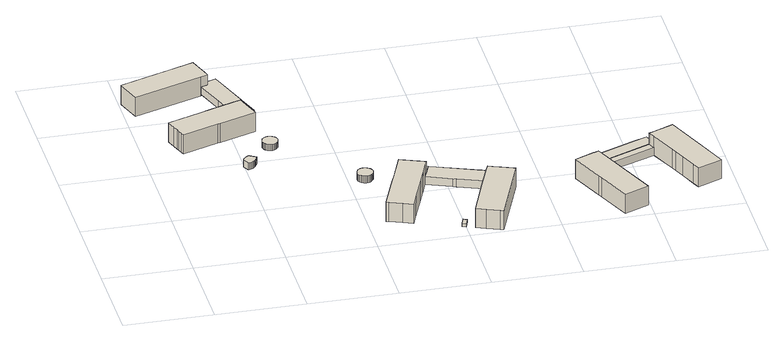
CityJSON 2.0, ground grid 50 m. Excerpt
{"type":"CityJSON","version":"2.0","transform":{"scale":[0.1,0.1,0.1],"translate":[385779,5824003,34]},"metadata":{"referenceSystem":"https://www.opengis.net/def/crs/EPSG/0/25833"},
"CityObjects":{
"building1":{"type":"Building","attributes":{"Gemeindeschluessel":"11000001","function":"31001_3073"},"address":[{"country":"Germany","locality":"Berlin","thoroughfareNumber":"41 (141)","thoroughfareName":"Kurt-Schumacher-Damm"}],"children":["building1-1","building1-2","building1-3"]},
"building1-1":{"type":"BuildingPart","attributes":{"BezugspunktDach":"2200","measuredHeight":15.47,"storeysAboveGround":3},"parents":["building1"],"geometry":[{"type":"MultiSurface","lod":"1","boundaries":[[[0,1,2,3,4,5,6,7,8,9,10,11,12,13,14,15]],[[16,17,18,19,20,21,22,23,24,25,26,27,28,29,30,31]],[[16,31,15,14]],[[17,16,14,13]],[[18,17,13,12]],[[32,33,18,19,18,12,11]],[[34,32,11,10]],[[21,20,10,9]],[[22,21,9,8]],[[23,22,8,7]],[[24,23,7,6]],[[25,24,6,5]],[[26,25,5,4]],[[27,26,4,3]],[[28,27,3,2]],[[29,28,2,1]],[[30,29,1,0]],[[31,30,0,15]],[[19,18,33,32]],[[20,19,32,34]]]}]},
"building1-2":{"type":"BuildingPart","attributes":{"BezugspunktDach":"2200","measuredHeight":4.54,"storeysAboveGround":3},"parents":["building1"],"geometry":[{"type":"Solid","lod":"1","boundaries":[[[[35,33,32,34,36,37,38,39,40]],[[41,42,43,44,20,19,18,45,46]],[[43,42,38,37]],[[44,43,37,36]],[[20,44,36,34]],[[45,18,33,35]],[[46,45,35,40]],[[41,46,40,39]],[[42,41,39,38]],[[20,34,32,19]],[[18,19,32,33]]]]}]},
"building1-3":{"type":"BuildingPart","attributes":{"BezugspunktDach":"2200","measuredHeight":15.46,"storeysAboveGround":3},"parents":["building1"],"geometry":[{"type":"MultiSurface","lod":"1","boundaries":[[[47,48,49,50,51,52,53,54,55]],[[56,57,58,59,60,61,62,63,64]],[[56,64,55,54]],[[57,56,54,53]],[[58,57,53,52]],[[59,58,52,51]],[[60,59,51,50]],[[61,60,42,41,39,38,65,50,49]],[[40,39,41,46,66,62,61,49,48]],[[63,62,48,47]],[[64,63,47,55]],[[65,38,39,41,42]],[[66,46,41,39,40]]]}]},
"building2":{"type":"Building","attributes":{"Gemeindeschluessel":"11000001","BezugspunktDach":"2200","function":"51009_1610","measuredHeight":4.14,"storeysAboveGround":0},"address":[{"country":"Germany","locality":"Berlin"}],"geometry":[{"type":"Solid","lod":"1","boundaries":[[[[67,68,69,70,71,72,73,74,75,76,77,78,79,80,81,82,83,84]],[[85,86,87,88,89,90,91,92,93,94,95,96,97,98,99,100,101,102]],[[85,102,84,83]],[[86,85,83,82]],[[87,86,82,81]],[[88,87,81,80]],[[89,88,80,79]],[[90,89,79,78]],[[91,90,78,77]],[[92,91,77,76]],[[93,92,76,75]],[[94,93,75,74]],[[95,94,74,73]],[[96,95,73,72]],[[97,96,72,71]],[[98,97,71,70]],[[99,98,70,69]],[[100,99,69,68]],[[101,100,68,67]],[[102,101,67,84]]]]}]},
"building3":{"type":"Building","attributes":{"Gemeindeschluessel":"11000001","BezugspunktDach":"2200","function":"31001_3073","measuredHeight":3.72,"storeysAboveGround":1},"address":[{"country":"Germany","locality":"Berlin","thoroughfareNumber":"41 (140)","thoroughfareName":"Kurt-Schumacher-Damm"}],"geometry":[{"type":"Solid","lod":"1","boundaries":[[[[103,104,105,106,107,108,109,110,111,112,113,114,115,116,117,118,119,120,121,122,123,124,125,126,127,128,129,130,131,132,133,134,135,136,137,138]],[[139,140,141,142,143,144,145,146,147,148,149,150,151,152,153,154,155,156,157,158,159,160,161,162,163,164,165,166,167,168,169,170,171,172,173,174]],[[139,174,138,137]],[[140,139,137,136]],[[141,140,136,135]],[[142,141,135,134]],[[143,142,134,133]],[[144,143,133,132]],[[145,144,132,131]],[[146,145,131,130]],[[147,146,130,129]],[[148,147,129,128]],[[149,148,128,127]],[[150,149,127,126]],[[151,150,126,125]],[[152,151,125,124]],[[153,152,124,123]],[[154,153,123,122]],[[155,154,122,121]],[[156,155,121,120]],[[157,156,120,119]],[[158,157,119,118]],[[159,158,118,117]],[[160,159,117,116]],[[161,160,116,115]],[[162,161,115,114]],[[163,162,114,113]],[[164,163,113,112]],[[165,164,112,111]],[[166,165,111,110]],[[167,166,110,109]],[[168,167,109,108]],[[169,168,108,107]],[[170,169,107,106]],[[171,170,106,105]],[[172,171,105,104]],[[173,172,104,103]],[[174,173,103,138]]]]}]},
"building4":{"type":"Building","attributes":{"Gemeindeschluessel":"11000001","BezugspunktDach":"2200","function":"31001_3073","measuredHeight":4.05,"storeysAboveGround":1},"address":[{"country":"Germany","locality":"Berlin","thoroughfareNumber":"41 (139)","thoroughfareName":"Kurt-Schumacher-Damm"}],"geometry":[{"type":"Solid","lod":"1","boundaries":[[[[175,176,177,178,179,180,181,182,183,184,185,186,187,188,189,190,191,192,193,194,195,196,197,198,199,200,201,202,203,204,205,206,207,208,209,210,211,212,213,214]],[[215,216,217,218,219,220,221,222,223,224,225,226,227,228,229,230,231,232,233,234,235,236,237,238,239,240,241,242,243,244,245,246,247,248,249,250,251,252,253,254]],[[215,254,214,213]],[[216,215,213,212]],[[217,216,212,211]],[[218,217,211,210]],[[219,218,210,209]],[[220,219,209,208]],[[221,220,208,207]],[[222,221,207,206]],[[223,222,206,205]],[[224,223,205,204]],[[225,224,204,203]],[[226,225,203,202]],[[227,226,202,201]],[[228,227,201,200]],[[229,228,200,199]],[[230,229,199,198]],[[231,230,198,197]],[[232,231,197,196]],[[233,232,196,195]],[[234,233,195,194]],[[235,234,194,193]],[[236,235,193,192]],[[237,236,192,191]],[[238,237,191,190]],[[239,238,190,189]],[[240,239,189,188]],[[241,240,188,187]],[[242,241,187,186]],[[243,242,186,185]],[[244,243,185,184]],[[245,244,184,183]],[[246,245,183,182]],[[247,246,182,181]],[[248,247,181,180]],[[249,248,180,179]],[[250,249,179,178]],[[251,250,178,177]],[[252,251,177,176]],[[253,252,176,175]],[[254,253,175,214]]]]}]},
"building5":{"type":"Building","attributes":{"Gemeindeschluessel":"11000001","BezugspunktDach":"2200","function":"51009_1610","measuredHeight":2.5,"storeysAboveGround":0},"address":[{"country":"Germany","locality":"Berlin"}],"geometry":[{"type":"Solid","lod":"1","boundaries":[[[[255,256,257,258,259]],[[260,261,262,263,264]],[[260,264,259,258]],[[261,260,258,257]],[[262,261,257,256]],[[263,262,256,255]],[[264,263,255,259]]]]}]},
"building6":{"type":"Building","attributes":{"Gemeindeschluessel":"11000001","function":"31001_3073"},"address":[{"country":"Germany","locality":"Berlin","thoroughfareNumber":"41 (138)","thoroughfareName":"Kurt-Schumacher-Damm"}],"children":["building6-1","building6-2","building6-3","building6-4","building6-5"]},
"building6-1":{"type":"BuildingPart","attributes":{"BezugspunktDach":"2200","measuredHeight":15.44,"storeysAboveGround":2},"parents":["building6"],"geometry":[{"type":"MultiSurface","lod":"1","boundaries":[[[265,266,267,268,269,270,271,272,273,274,275]],[[276,277,278,279,280,281,282,283,284,285,286]],[[276,286,275,274]],[[277,276,274,273]],[[278,277,273,272]],[[279,278,272,271]],[[287,288,271,270]],[[281,280,270,269]],[[282,281,269,268]],[[283,282,268,267]],[[284,283,267,266]],[[285,284,266,265]],[[286,285,265,275]],[[280,279,288,287]]]}]},
"building6-2":{"type":"BuildingPart","attributes":{"BezugspunktDach":"2200","measuredHeight":4.74,"storeysAboveGround":2},"parents":["building6"],"geometry":[{"type":"MultiSurface","lod":"1","boundaries":[[[289,290,291,288,292,293,294,295]],[[296,297,298,279,278,299,300,301]],[[298,297,293,292]],[[299,278,291,290]],[[300,299,290,289]],[[301,300,289,295]],[[296,301,295,294]],[[297,296,294,293]],[[298,292,288,279]],[[278,279,302,288,291]]]}]},
"building6-3":{"type":"BuildingPart","attributes":{"BezugspunktDach":"2200","measuredHeight":4.74,"storeysAboveGround":2},"parents":["building6"],"geometry":[{"type":"Solid","lod":"1","boundaries":[[[[294,293,303,304,305,306]],[[307,308,309,297,296,310]],[[307,310,306,305]],[[308,307,305,304]],[[309,308,304,303]],[[297,309,303,293]],[[296,297,293,294]],[[310,296,294,306]]]]}]},
"building6-4":{"type":"BuildingPart","attributes":{"BezugspunktDach":"2200","measuredHeight":4.74,"storeysAboveGround":2},"parents":["building6"],"geometry":[{"type":"Solid","lod":"1","boundaries":[[[[287,311,292,288]],[[298,312,280,279]],[[312,298,292,311]],[[280,312,311,287]],[[279,288,292,298]],[[279,280,287,288]]]]}]},
"building6-5":{"type":"BuildingPart","attributes":{"BezugspunktDach":"2200","measuredHeight":15.35,"storeysAboveGround":2},"parents":["building6"],"geometry":[{"type":"MultiSurface","lod":"1","boundaries":[[[313,314,315,316,317,318,319,320,321,322,323,324,325,326,327,328,329]],[[330,331,332,333,334,335,310,296,301,336,337,338,339,340,341,342,343]],[[330,343,329,328]],[[331,330,328,327]],[[332,331,327,326]],[[333,332,326,325]],[[334,333,325,324]],[[335,334,324,323]],[[310,335,323,322]],[[294,306,322,321]],[[296,310,296,344]],[[295,294,296,301,296,321,320]],[[336,301,320,319]],[[337,336,319,318]],[[338,337,318,317]],[[339,338,317,316]],[[340,339,316,315]],[[341,340,315,314]],[[342,341,314,313]],[[343,342,313,329]],[[344,296,310,306,294]],[[301,296,294,295]]]}]},
"building7":{"type":"Building","attributes":{"Gemeindeschluessel":"11000001","function":"31001_3073"},"address":[{"country":"Germany","locality":"Berlin","thoroughfareNumber":"41 (137)","thoroughfareName":"Kurt-Schumacher-Damm"}],"children":["building7-1","building7-2","building7-3","building7-4"]},
"building7-1":{"type":"BuildingPart","attributes":{"BezugspunktDach":"2200","measuredHeight":15.53,"storeysAboveGround":3},"parents":["building7"],"geometry":[{"type":"MultiSurface","lod":"1","boundaries":[[[345,346,347,348,349,350,351,352,353,354]],[[355,356,357,358,359,360,361,362,363,364]],[[355,364,354,353]],[[356,355,353,352]],[[365,366,367,368,352,351]],[[369,366,357,351,350]],[[370,371,358,350,349]],[[360,359,349,348]],[[361,360,348,347]],[[362,361,347,346]],[[363,362,346,345]],[[364,363,345,354]],[[357,356,368,367,366,365]],[[358,357,366,369]],[[359,358,371,370]]]}]},
"building7-2":{"type":"BuildingPart","attributes":{"BezugspunktDach":"2200","measuredHeight":14.1,"storeysAboveGround":3},"parents":["building7"],"geometry":[{"type":"MultiSurface","lod":"1","boundaries":[[[372,373,374,375,376,377,378,379,380,381,382,383,384]],[[385,386,387,388,389,390,391,392,393,394,395,396,397]],[[398,399,384,383]],[[386,385,383,382]],[[387,386,382,381]],[[388,387,381,380]],[[389,388,380,379]],[[390,389,379,378]],[[391,390,378,377]],[[392,391,377,376]],[[393,392,376,375]],[[394,393,375,374]],[[395,394,374,373]],[[396,395,373,372]],[[397,400,401,372,384]],[[385,402,397,399,398]],[[396,401,400,397]]]}]},
"building7-3":{"type":"BuildingPart","attributes":{"BezugspunktDach":"2200","measuredHeight":4.56,"storeysAboveGround":3},"parents":["building7"],"geometry":[{"type":"MultiSurface","lod":"1","boundaries":[[[370,403,401,400,371]],[[397,396,404,359,358]],[[404,396,401,403]],[[359,404,403,370]],[[397,405,358,371,400]],[[396,397,400,401]],[[358,359,370,371]]]}]},
"building7-4":{"type":"BuildingPart","attributes":{"BezugspunktDach":"2200","measuredHeight":4.66,"storeysAboveGround":3},"parents":["building7"],"geometry":[{"type":"MultiSurface","lod":"1","boundaries":[[[406,367,366,398,407,408,409,410]],[[411,412,386,385,357,356,413,414]],[[411,414,410,409]],[[412,411,409,408]],[[386,412,408,407]],[[385,386,407,398]],[[357,397,399,369,371,400,397,358,357,366]],[[413,356,367,406]],[[414,413,406,410]],[[366,357,358,369]],[[385,398,399,397]],[[358,397,400,371]],[[356,357,366,367]]]}]}
},
"vertices":[
[181,1237,128],[192,1207,128],[197,1192,128],[204,1171,128],[211,1151,128],[415,1220,128],[430,1225,128],[635,1295,128],[614,1355,128],[605,1381,128],[596,1408,128],[586,1438,128],[547,1425,128],[390,1371,128],[356,1359,128],[162,1293,128],[356,1359,11],[390,1371,11],[547,1425,11],[586,1438,11],[596,1408,11],[605,1381,11],[614,1355,11],[635,1295,11],[430,1225,11],[415,1220,11],[211,1151,11],[204,1171,11],[197,1192,11],[192,1207,11],[181,1237,11],[162,1293,11],[586,1438,57],[547,1425,57],[596,1408,57],
[498,1570,57],[661,1430,57],[536,1800,57],[471,1778,57],[481,1748,57],[442,1735,57],[481,1748,11],[471,1778,11],[536,1800,11],[661,1430,11],[498,1570,11],[442,1735,11],
[57,1604,119],[442,1735,119],[481,1748,119],[471,1778,119],[457,1819,119],[433,1890,119],[298,1844,119],[260,1831,119],[10,1745,119],[260,1831,1],[298,1844,1],[433,1890,1],[457,1819,1],[471,1778,1],[481,1748,1],[442,1735,1],[57,1604,1],[10,1745,1],[471,1778,41],[442,1735,38],
[510,913,52],[518,916,52],[527,919,52],[535,923,52],[542,928,52],[548,935,52],[554,941,52],[559,949,52],[563,957,52],[567,965,52],[529,989,52],[521,986,52],[514,982,52],[508,977,52],[502,971,52],[497,965,52],[493,958,52],[490,951,52],[493,958,10],[497,965,10],[502,971,10],[508,977,10],[514,982,10],[521,986,10],[529,989,10],[567,965,10],[563,957,10],[559,949,10],[554,941,10],[548,935,10],[542,928,10],[535,923,10],[527,919,10],[518,916,10],[510,913,10],[490,951,10],
[632,1118,48],[633,1111,48],[636,1104,48],[641,1098,48],[646,1092,48],[652,1088,48],[659,1085,48],[666,1082,48],[674,1082,48],[681,1082,48],[689,1084,48],[696,1087,48],[702,1091,48],[707,1097,48],[712,1103,48],[715,1110,48],[717,1117,48],[718,1124,48],[717,1132,48],[716,1139,48],[713,1146,48],[708,1152,48],[703,1158,48],[697,1162,48],[690,1166,48],[683,1168,48],[675,1169,48],[668,1168,48],[660,1166,48],[653,1163,48],[647,1159,48],[642,1154,48],[637,1148,48],[634,1141,48],[632,1134,48],[631,1126,48],[632,1134,11],[634,1141,11],[637,1148,11],[642,1154,11],[647,1159,11],[653,1163,11],[660,1166,11],[668,1168,11],[675,1169,11],[683,1168,11],[690,1166,11],[697,1162,11],[703,1158,11],[708,1152,11],[713,1146,11],[716,1139,11],[717,1132,11],[718,1124,11],[717,1117,11],[715,1110,11],[712,1103,11],[707,1097,11],[702,1091,11],[696,1087,11],[689,1084,11],[681,1082,11],[674,1082,11],[666,1082,11],[659,1085,11],[652,1088,11],[646,1092,11],[641,1098,11],[636,1104,11],[633,1111,11],[632,1118,11],[631,1126,11],
[1046,681,49],[1048,675,49],[1051,669,49],[1055,662,49],[1061,657,49],[1067,652,49],[1074,649,49],[1081,647,49],[1089,646,49],[1096,647,49],[1104,648,49],[1111,652,49],[1117,656,49],[1123,661,49],[1127,667,49],[1131,674,49],[1133,682,49],[1133,689,49],[1133,697,49],[1131,704,49],[1128,711,49],[1124,718,49],[1118,723,49],[1112,728,49],[1105,731,49],[1098,733,49],[1090,734,49],[1085,734,49],[1081,733,49],[1076,732,49],[1071,730,49],[1067,728,49],[1062,725,49],[1058,721,49],[1055,717,49],[1052,712,49],[1049,707,49],[1047,700,49],[1046,694,49],[1046,687,49],[1046,694,8],[1047,700,8],[1049,707,8],[1052,712,8],[1055,717,8],[1058,721,8],[1062,725,8],[1067,728,8],[1071,730,8],[1076,732,8],[1081,733,8],[1085,734,8],[1090,734,8],[1098,733,8],[1105,731,8],[1112,728,8],[1118,723,8],[1124,718,8],[1128,711,8],[1131,704,8],[1133,697,8],[1133,689,8],[1133,682,8],[1131,674,8],[1127,667,8],[1123,661,8],[1117,656,8],[1111,652,8],[1104,648,8],[1096,647,8],[1089,646,8],[1081,647,8],[1074,649,8],[1067,652,8],[1061,657,8],[1055,662,8],[1051,669,8],[1048,675,8],[1046,681,8],[1046,687,8],
[1496,74,31],[1504,95,31],[1512,116,31],[1489,124,31],[1473,82,31],[1489,124,12],[1512,116,12],[1504,95,12],[1496,74,12],[1473,82,12],
[1596,36,127],[1665,9,127],[1682,2,127],[1844,422,127],[1773,449,127],[1731,465,127],[1703,476,127],[1686,436,127],[1627,285,127],[1568,131,127],[1540,57,127],[1568,131,11],[1627,285,11],[1686,436,11],[1703,476,11],[1731,465,11],[1773,449,11],[1844,422,11],[1682,2,11],[1665,9,11],[1596,36,11],[1540,57,11],[1731,465,59],[1703,476,59],
[1522,500,59],[1539,494,59],[1686,436,59],[1729,538,59],[1425,656,59],[1399,593,59],[1383,555,59],[1399,593,11],[1425,656,11],[1729,538,11],[1539,494,11],[1522,500,11],[1383,555,11],[1703,476,30],
[1394,668,59],[1383,641,59],[1380,636,59],[1367,605,59],[1380,636,11],[1383,641,11],[1394,668,11],[1367,605,11],
[1756,528,59],[1756,528,11],
[1110,222,128],[1179,195,128],[1234,173,128],[1264,249,128],[1323,399,128],[1348,466,128],[1355,482,128],[1383,555,128],[1399,593,128],[1367,605,128],[1346,613,128],[1329,620,128],[1260,646,128],[1197,486,128],[1180,444,128],[1176,434,128],[1095,228,128],[1176,434,11],[1180,444,11],[1197,486,11],[1260,646,11],[1329,620,11],[1346,613,11],[1355,482,11],[1348,466,11],[1323,399,11],[1264,249,11],[1234,173,11],[1179,195,11],[1110,222,11],[1095,228,11],[1399,593,37],
[2251,234,132],[2262,208,132],[2344,13,132],[2481,72,132],[2324,450,132],[2308,488,132],[2279,476,132],[2278,477,132],[2222,453,132],[2169,430,132],[2222,453,15],[2278,477,15],[2279,476,15],[2308,488,15],[2324,450,15],[2481,72,15],[2344,13,15],[2262,208,15],[2251,234,15],[2169,430,15],[2279,476,58],[2279,476,62],[2278,477,62],[2278,477,49],[2308,488,62],[2324,450,61],[2308,488,61],
[2628,572,129],[2691,419,129],[2704,389,129],[2728,330,129],[2765,241,129],[2783,199,129],[2921,256,129],[2850,431,129],[2825,492,129],[2752,672,129],[2640,626,129],[2641,626,129],[2611,613,129],[2641,626,15],[2640,626,15],[2752,672,15],[2825,492,15],[2850,431,15],[2921,256,15],[2783,199,15],[2765,241,15],[2728,330,15],[2704,389,15],[2691,419,15],[2628,572,15],[2611,613,15],[2641,626,62],[2611,613,62],[2611,613,61],[2628,572,61],[2622,618,15],
[2395,478,61],[2395,478,15],[2325,495,15],
[2260,516,62],[2640,626,62],[2613,691,62],[2531,657,62],[2249,541,62],[2531,657,15],[2613,691,15],[2260,516,15],[2249,541,15]
]}
